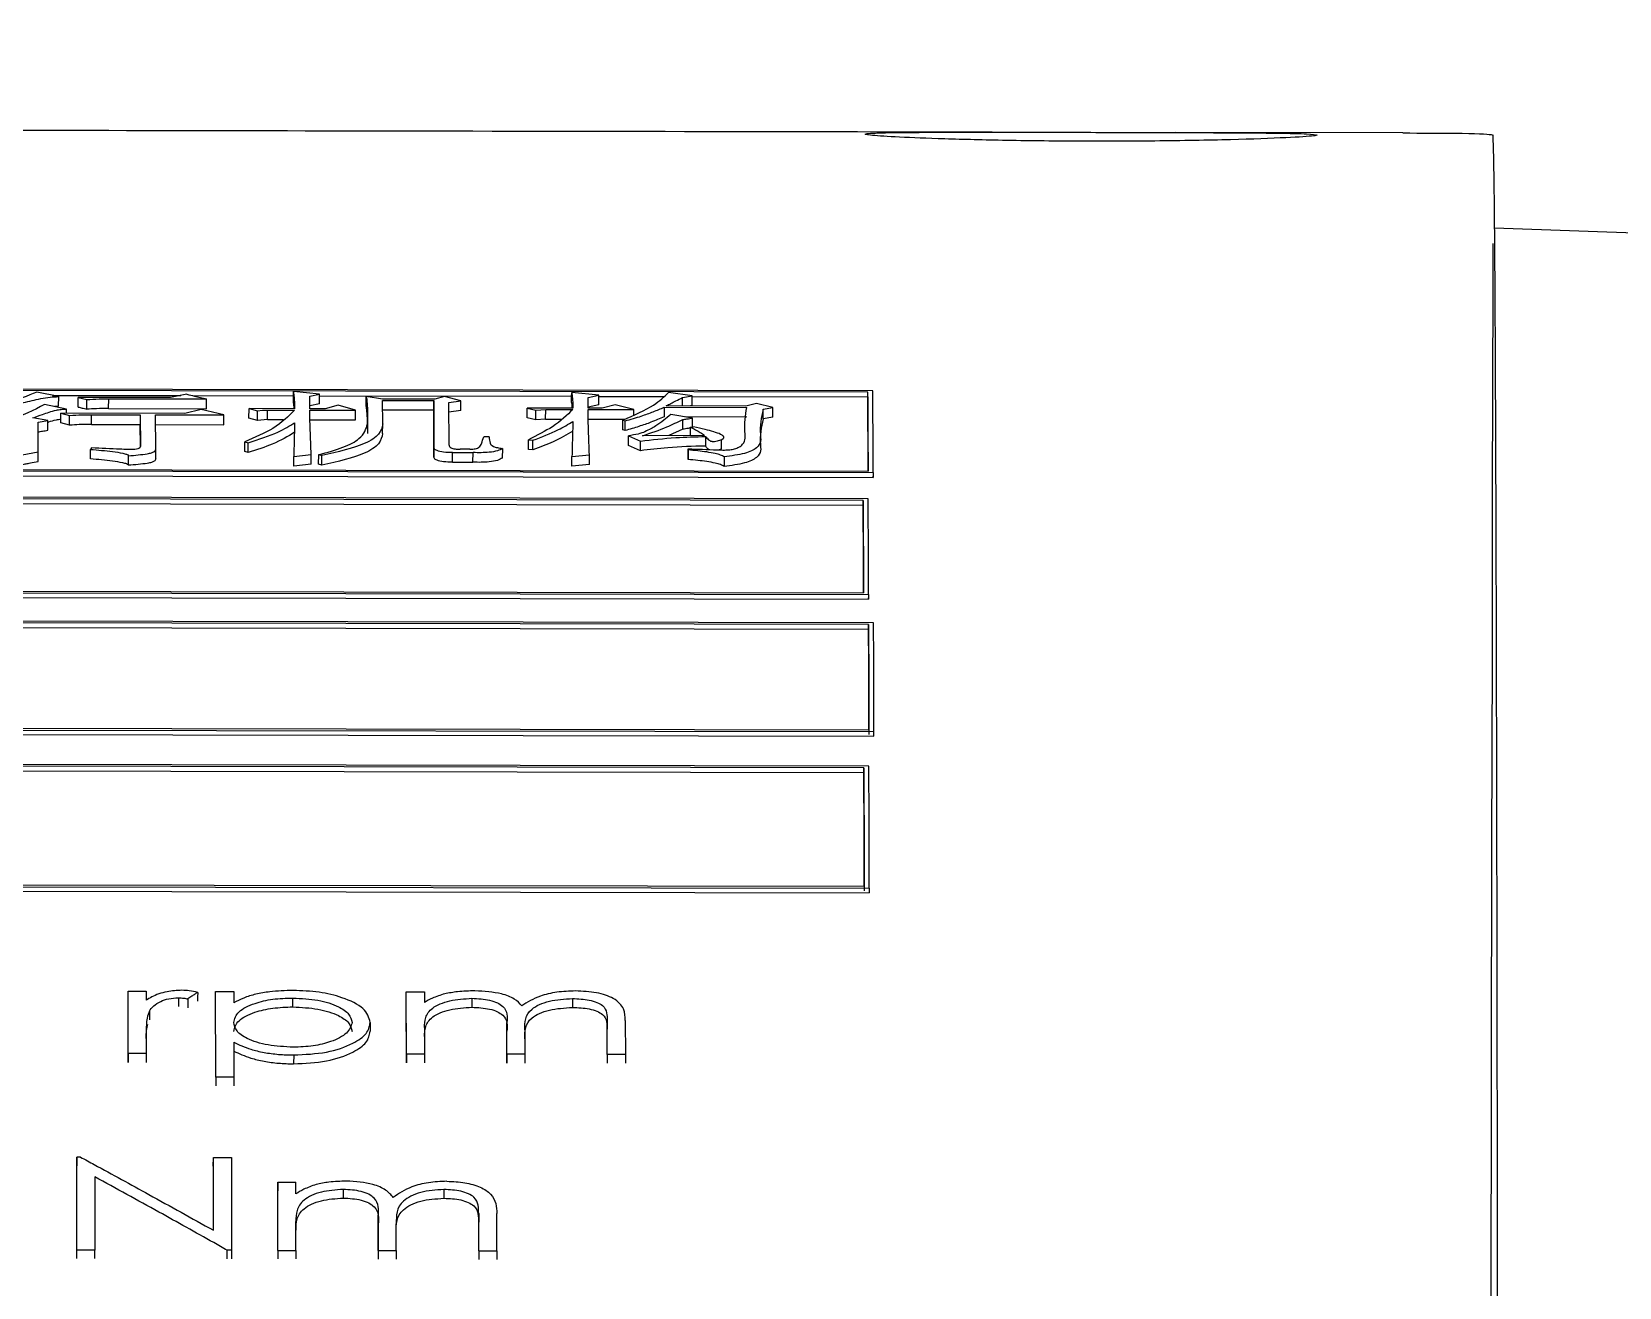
# Model space of a CAD drawing. Header units: millimetres. Extents: x 2384 to 4064, y 886 to 2074.
# Drawn here: x 2797.7 to 2813.5, y 1870.56 to 1883.06 of the extents above; entities that cross this region are included whole.
import ezdxf

# ---------------------------------------------------------------- set-up
doc = ezdxf.new("R2010")
doc.units = ezdxf.units.MM

msp = doc.modelspace()

# ---------------------------------------------------------------- linework, layer by layer
at = {"color": 7, "linetype": 'Continuous', "lineweight": 25}
for p, q in [((2811.343, 1882.05), (2809.077, 1882.054)), ((2816.238, 1880.956), (2812.256, 1881.103)), ((2806.067, 1879.483), (2784.085, 1879.524)), ((2806.018, 1879.471), (2784.135, 1879.512)), ((2797.965, 1879.425), (2797.748, 1879.47)), ((2797.902, 1879.438), (2799.179, 1879.436)), ((2797.964, 1879.329), (2797.965, 1879.425)), ((2798.16, 1879.321), (2798.16, 1879.417)), ((2798.16, 1879.417), (2798.246, 1879.396)), ((2799.079, 1879.415), (2798.16, 1879.417)), ((2798.246, 1879.3), (2798.246, 1879.396)), ((2798.462, 1879.307), (2798.463, 1879.403)), ((2798.463, 1879.403), (2799.436, 1879.402)), ((2799.241, 1879.449), (2799.079, 1879.415)), ((2799.296, 1879.436), (2800.301, 1879.434)), ((2800.561, 1879.449), (2800.301, 1879.475)), ((2800.464, 1879.431), (2800.561, 1879.449)), ((2800.464, 1879.305), (2800.464, 1879.431)), ((2800.561, 1879.433), (2803.07, 1879.429)), ((2801.189, 1879.401), (2801.026, 1879.427)), ((2801.026, 1879.331), (2801.026, 1879.427)), ((2801.708, 1879.4), (2801.189, 1879.401)), ((2801.189, 1879.388), (2801.697, 1879.387)), ((2801.19, 1879.153), (2801.189, 1879.388)), ((2801.697, 1879.387), (2801.699, 1878.922)), ((2801.697, 1879.291), (2801.697, 1879.387)), ((2801.805, 1879.428), (2801.708, 1879.4)), ((2801.968, 1879.384), (2801.805, 1879.428)), ((2801.849, 1879.368), (2801.968, 1879.384)), ((2801.85, 1878.942), (2801.849, 1879.368)), ((2803.341, 1879.441), (2803.071, 1879.467)), ((2803.233, 1879.418), (2803.341, 1879.441)), ((2803.233, 1879.31), (2803.233, 1879.418)), ((2803.341, 1879.428), (2803.987, 1879.427)), ((2804.271, 1879.432), (2804.033, 1879.466)), ((2804.174, 1879.416), (2804.271, 1879.432)), ((2804.271, 1879.426), (2806.017, 1879.423)), ((2804.91, 1879.357), (2804.802, 1879.331)), ((2805.072, 1879.318), (2804.91, 1879.357)), ((2806.017, 1879.423), (2806.018, 1879.471)), ((2797.858, 1879.187), (2797.706, 1879.214)), ((2798.041, 1879.302), (2797.825, 1879.347)), ((2797.964, 1879.329), (2797.922, 1879.327)), ((2797.987, 1879.259), (2798.074, 1879.237)), ((2799.22, 1879.257), (2797.987, 1879.259)), ((2797.987, 1879.163), (2797.987, 1879.259)), ((2798.041, 1879.259), (2798.041, 1879.302)), ((2798.074, 1879.141), (2798.074, 1879.237)), ((2798.29, 1879.245), (2798.777, 1879.244)), ((2798.29, 1879.149), (2798.29, 1879.245)), ((2798.462, 1879.307), (2799.436, 1879.305)), ((2798.777, 1879.244), (2798.778, 1878.931)), ((2798.777, 1879.244), (2798.777, 1879.148)), ((2798.928, 1879.244), (2799.61, 1879.243)), ((2798.93, 1878.902), (2798.928, 1879.244)), ((2799.383, 1879.296), (2799.22, 1879.257)), ((2799.61, 1879.243), (2799.383, 1879.296)), ((2799.858, 1879.21), (2799.859, 1879.306)), ((2799.945, 1879.188), (2799.858, 1879.21)), ((2799.859, 1879.306), (2799.945, 1879.285)), ((2800.313, 1879.305), (2799.859, 1879.306)), ((2799.945, 1879.188), (2799.945, 1879.285)), ((2800.042, 1879.292), (2800.313, 1879.292)), ((2800.042, 1879.196), (2800.042, 1879.292)), ((2800.561, 1879.352), (2800.464, 1879.335)), ((2800.616, 1879.305), (2800.464, 1879.305)), ((2800.464, 1879.292), (2800.919, 1879.291)), ((2800.465, 1879.21), (2800.464, 1879.292)), ((2800.745, 1879.339), (2800.616, 1879.305)), ((2800.919, 1879.291), (2800.745, 1879.339)), ((2801.037, 1879.186), (2801.038, 1879.283)), ((2801.038, 1879.283), (2801.038, 1879.153)), ((2801.697, 1879.291), (2801.188, 1879.292)), ((2801.699, 1878.827), (2801.697, 1879.291)), ((2801.967, 1879.287), (2801.848, 1879.272)), ((2802.627, 1879.215), (2802.628, 1879.312)), ((2802.714, 1879.194), (2802.627, 1879.215)), ((2802.628, 1879.312), (2802.714, 1879.29)), ((2803.082, 1879.311), (2802.628, 1879.312)), ((2802.714, 1879.194), (2802.714, 1879.29)), ((2802.811, 1879.202), (2802.714, 1879.194)), ((2802.811, 1879.202), (2802.812, 1879.298)), ((2802.811, 1879.202), (2802.967, 1879.201)), ((2802.812, 1879.298), (2803.082, 1879.297)), ((2803.341, 1879.345), (2803.233, 1879.322)), ((2803.374, 1879.31), (2803.233, 1879.31)), ((2803.233, 1879.201), (2803.597, 1879.2)), ((2803.234, 1879.297), (2803.688, 1879.296)), ((2803.234, 1879.217), (2803.234, 1879.297)), ((2803.504, 1879.342), (2803.374, 1879.31)), ((2803.688, 1879.296), (2803.504, 1879.342)), ((2803.688, 1879.245), (2803.688, 1879.296)), ((2803.991, 1879.32), (2804.813, 1879.318)), ((2804.802, 1879.331), (2804.012, 1879.333)), ((2804.272, 1879.212), (2804.056, 1879.248)), ((2804.813, 1879.222), (2804.208, 1879.223)), ((2804.271, 1879.335), (2804.253, 1879.332)), ((2804.975, 1879.299), (2805.072, 1879.318)), ((2804.975, 1879.203), (2804.975, 1879.299)), ((2805.072, 1879.221), (2804.975, 1879.203)), ((2797.761, 1879.17), (2797.858, 1879.187)), ((2797.762, 1878.876), (2797.761, 1879.17)), ((2798.074, 1879.141), (2797.987, 1879.163)), ((2798.29, 1879.149), (2798.777, 1879.148)), ((2798.778, 1878.929), (2798.777, 1879.148)), ((2798.928, 1879.148), (2799.61, 1879.146)), ((2800.042, 1879.196), (2799.945, 1879.188)), ((2800.042, 1879.196), (2800.198, 1879.196)), ((2800.464, 1879.195), (2800.918, 1879.195)), ((2801.038, 1879.152), (2801.037, 1879.186)), ((2801.038, 1879.153), (2801.038, 1879.057)), ((2801.189, 1879.057), (2801.19, 1879.154)), ((2801.189, 1879.057), (2801.19, 1879.153)), ((2803.58, 1879.192), (2803.602, 1879.184)), ((2803.58, 1879.096), (2803.58, 1879.192)), ((2803.602, 1879.088), (2803.58, 1879.096)), ((2803.602, 1879.088), (2803.602, 1879.184)), ((2804.392, 1879.04), (2803.775, 1879.036)), ((2804.175, 1879.1), (2804.036, 1879.038)), ((2804.175, 1879.1), (2804.175, 1879.196)), ((2804.251, 1879.12), (2804.283, 1879.126)), ((2804.251, 1879.12), (2804.251, 1879.039)), ((2798.292, 1878.915), (2798.281, 1878.9)), ((2798.281, 1878.805), (2798.281, 1878.9)), ((2798.93, 1878.806), (2798.93, 1878.902)), ((2799.817, 1878.974), (2799.849, 1878.965)), ((2801.699, 1878.922), (2801.699, 1878.827)), ((2802.056, 1878.902), (2801.959, 1878.902)), ((2802.25, 1879.025), (2802.196, 1879.025)), ((2802.381, 1878.91), (2802.38, 1878.814)), ((2802.639, 1878.9), (2802.64, 1878.996)), ((2802.64, 1878.996), (2802.683, 1878.991)), ((2802.683, 1878.895), (2802.64, 1878.9)), ((2803.635, 1879.036), (2803.754, 1878.983)), ((2803.754, 1878.887), (2803.635, 1878.94)), ((2804.23, 1878.906), (2804.23, 1878.895)), ((2804.23, 1878.811), (2804.23, 1878.906)), ((2804.23, 1878.895), (2804.23, 1878.799)), ((2804.403, 1879.029), (2804.403, 1878.933)), ((2804.559, 1878.901), (2804.539, 1878.895)), ((2804.56, 1878.901), (2804.56, 1878.998)), ((2784.138, 1878.724), (2806.021, 1878.684)), ((2797.6, 1878.845), (2797.762, 1878.876)), ((2798.659, 1878.742), (2798.66, 1878.837)), ((2799.849, 1878.869), (2799.816, 1878.878)), ((2800.304, 1878.828), (2800.477, 1878.848)), ((2800.304, 1878.733), (2800.304, 1878.828)), ((2800.477, 1878.752), (2800.304, 1878.733)), ((2800.552, 1878.752), (2800.553, 1878.848)), ((2800.585, 1878.744), (2800.552, 1878.752)), ((2800.553, 1878.848), (2800.585, 1878.839)), ((2801.883, 1878.868), (2802.089, 1878.868)), ((2801.883, 1878.773), (2801.883, 1878.868)), ((2801.883, 1878.773), (2802.088, 1878.772)), ((2802.088, 1878.772), (2802.089, 1878.868)), ((2803.073, 1878.829), (2803.246, 1878.846)), ((2803.073, 1878.733), (2803.073, 1878.829)), ((2803.246, 1878.75), (2803.073, 1878.733)), ((2804.23, 1878.799), (2804.23, 1878.811)), ((2804.588, 1878.826), (2804.587, 1878.73)), ((2784.088, 1878.711), (2806.071, 1878.67)), ((2784.088, 1878.663), (2806.071, 1878.622)), ((2806.071, 1878.67), (2806.071, 1878.622)), ((2806.071, 1878.622), (2806.071, 1878.635)), ((2806.022, 1878.407), (2784.039, 1878.448)), ((2805.972, 1878.393), (2784.089, 1878.434)), ((2784.089, 1878.386), (2805.972, 1878.346)), ((2805.972, 1878.393), (2805.972, 1878.346)), ((2784.042, 1877.498), (2806.025, 1877.457)), ((2784.092, 1877.513), (2805.975, 1877.472)), ((2784.042, 1877.45), (2806.025, 1877.409)), ((2806.025, 1877.457), (2806.025, 1877.41)), ((2806.025, 1877.409), (2806.025, 1877.423)), ((2806.075, 1877.175), (2784.093, 1877.216)), ((2784.142, 1877.153), (2806.025, 1877.112)), ((2806.026, 1877.159), (2784.143, 1877.2)), ((2806.026, 1877.159), (2806.025, 1877.112)), ((2784.095, 1876.132), (2806.078, 1876.091)), ((2784.095, 1876.086), (2806.078, 1876.045)), ((2784.145, 1876.15), (2806.028, 1876.109)), ((2806.078, 1876.045), (2806.078, 1876.058)), ((2806.029, 1875.748), (2784.046, 1875.789)), ((2805.979, 1875.73), (2784.096, 1875.771)), ((2784.096, 1875.725), (2805.979, 1875.684)), ((2805.979, 1875.73), (2805.979, 1875.684)), ((2784.048, 1874.573), (2806.031, 1874.532)), ((2784.048, 1874.528), (2806.031, 1874.487)), ((2784.098, 1874.592), (2805.981, 1874.552)), ((2806.031, 1874.532), (2806.031, 1874.487)), ((2798.655, 1873.419), (2798.655, 1873.508)), ((2798.656, 1872.887), (2798.655, 1873.508)), ((2798.655, 1873.508), (2798.835, 1873.507)), ((2798.656, 1872.799), (2798.655, 1873.419)), ((2798.835, 1873.507), (2798.835, 1873.417)), ((2799.157, 1873.442), (2799.157, 1873.354)), ((2799.527, 1873.418), (2799.527, 1873.506)), ((2799.528, 1872.652), (2799.527, 1873.506)), ((2799.527, 1873.506), (2799.707, 1873.506)), ((2799.707, 1873.506), (2799.707, 1873.392)), ((2800.295, 1873.352), (2800.296, 1873.44)), ((2801.424, 1873.414), (2801.424, 1873.502)), ((2801.425, 1872.882), (2801.424, 1873.502)), ((2801.424, 1873.502), (2801.604, 1873.502)), ((2801.425, 1872.794), (2801.424, 1873.414)), ((2801.604, 1873.502), (2801.604, 1873.396)), ((2802.077, 1873.437), (2802.077, 1873.348)), ((2803.078, 1873.435), (2803.078, 1873.346)), ((2798.867, 1873.31), (2798.867, 1873.222)), ((2801.066, 1873.197), (2801.066, 1873.109)), ((2802.425, 1873.198), (2802.425, 1873.11)), ((2802.425, 1872.88), (2802.425, 1873.198)), ((2803.425, 1873.217), (2803.425, 1873.129)), ((2803.425, 1872.878), (2803.425, 1873.217)), ((2803.604, 1873.217), (2803.605, 1872.878)), ((2798.835, 1873.098), (2798.836, 1872.887)), ((2801.604, 1873.145), (2801.605, 1872.882)), ((2801.604, 1873.145), (2801.604, 1873.057)), ((2802.425, 1872.792), (2802.425, 1873.11)), ((2802.604, 1873.124), (2802.605, 1872.88)), ((2798.656, 1872.887), (2798.656, 1872.799)), ((2798.836, 1872.887), (2798.656, 1872.887)), ((2799.707, 1872.999), (2799.708, 1872.652)), ((2801.425, 1872.882), (2801.425, 1872.794)), ((2801.605, 1872.882), (2801.425, 1872.882)), ((2802.425, 1872.88), (2802.425, 1872.792)), ((2802.605, 1872.88), (2802.425, 1872.88)), ((2800.304, 1872.873), (2800.303, 1872.785)), ((2803.425, 1872.878), (2803.425, 1872.791)), ((2803.605, 1872.878), (2803.425, 1872.878)), ((2799.528, 1872.652), (2799.528, 1872.565)), ((2799.708, 1872.652), (2799.528, 1872.652)), ((2798.145, 1871.856), (2798.144, 1871.77)), ((2798.145, 1870.932), (2798.145, 1871.856)), ((2798.182, 1871.856), (2798.145, 1871.856)), ((2799.503, 1871.768), (2799.504, 1871.854)), ((2799.504, 1871.129), (2799.504, 1871.854)), ((2799.504, 1871.854), (2799.683, 1871.853)), ((2799.683, 1871.853), (2799.684, 1870.929)), ((2798.324, 1871.66), (2798.325, 1870.931)), ((2800.145, 1871.607), (2800.145, 1871.521)), ((2800.145, 1870.928), (2800.145, 1871.607)), ((2800.145, 1871.607), (2800.324, 1871.607)), ((2800.324, 1871.49), (2800.324, 1871.607)), ((2800.797, 1871.535), (2800.797, 1871.449)), ((2801.798, 1871.534), (2801.798, 1871.447)), ((2800.325, 1871.216), (2800.324, 1871.13)), ((2800.325, 1870.928), (2800.325, 1871.216)), ((2801.145, 1871.274), (2801.145, 1871.188)), ((2801.145, 1870.926), (2801.145, 1871.274)), ((2801.145, 1871.188), (2801.145, 1870.841)), ((2801.325, 1870.926), (2801.325, 1871.192)), ((2802.145, 1871.295), (2802.145, 1871.209)), ((2802.145, 1870.924), (2802.145, 1871.295)), ((2802.325, 1870.924), (2802.325, 1871.294)), ((2798.325, 1870.931), (2798.145, 1870.932)), ((2798.325, 1870.846), (2798.325, 1870.931)), ((2799.684, 1870.929), (2799.643, 1870.929)), ((2799.684, 1870.929), (2799.684, 1870.844)), ((2800.145, 1870.928), (2800.145, 1870.843)), ((2800.145, 1870.928), (2800.325, 1870.928)), ((2801.145, 1870.926), (2801.145, 1870.841)), ((2801.145, 1870.926), (2801.325, 1870.926)), ((2802.145, 1870.924), (2802.145, 1870.839)), ((2802.145, 1870.924), (2802.325, 1870.924))]:
    msp.add_line(p, q, dxfattribs=at)
at = {"color": 7, "linetype": 'Continuous', "lineweight": 25, "flags": 128}
for points in [[(2812.238, 1880.949), (2812.237, 1880.442), (2812.235, 1879.584), (2812.233, 1878.379), (2812.23, 1876.833), (2812.226, 1874.954), (2812.222, 1872.749), (2812.217, 1870.231), (2812.212, 1867.411), (2812.206, 1864.302), (2812.2, 1860.92), (2812.193, 1857.28), (2812.186, 1853.401), (2812.178, 1849.3), (2812.17, 1844.998), (2812.162, 1840.515), (2812.153, 1835.873), (2812.146, 1832.07)], [(2799.436, 1879.305), (2799.436, 1879.359), (2799.436, 1879.402)], [(2800.301, 1879.379), (2800.301, 1879.433), (2800.301, 1879.475)], [(2800.561, 1879.352), (2800.561, 1879.406), (2800.561, 1879.449)], [(2801.967, 1879.287), (2801.967, 1879.341), (2801.968, 1879.384)], [(2803.07, 1879.371), (2803.07, 1879.425), (2803.071, 1879.467)], [(2803.341, 1879.345), (2803.341, 1879.399), (2803.341, 1879.441)], [(2804.174, 1879.332), (2804.174, 1879.374), (2804.174, 1879.416)], [(2804.271, 1879.335), (2804.271, 1879.389), (2804.271, 1879.432)], [(2799.61, 1879.146), (2799.61, 1879.2), (2799.61, 1879.243)], [(2799.945, 1879.285), (2799.994, 1879.289), (2800.042, 1879.292)], [(2800.918, 1879.195), (2800.919, 1879.249), (2800.919, 1879.291)], [(2802.714, 1879.29), (2802.763, 1879.294), (2802.812, 1879.298)], [(2803.991, 1879.32), (2803.99, 1879.266), (2803.99, 1879.223)], [(2804.272, 1879.124), (2804.272, 1879.17), (2804.272, 1879.212)], [(2805.072, 1879.221), (2805.072, 1879.275), (2805.072, 1879.318)], [(2797.858, 1879.09), (2797.858, 1879.144), (2797.858, 1879.187)], [(2799.816, 1878.878), (2799.816, 1878.92), (2799.817, 1878.947), (2799.817, 1878.974)], [(2799.849, 1878.869), (2799.849, 1878.911), (2799.849, 1878.938), (2799.849, 1878.965)], [(2802.683, 1878.895), (2802.683, 1878.919), (2802.683, 1878.943), (2802.683, 1878.967), (2802.683, 1878.991)], [(2803.635, 1878.94), (2803.635, 1878.964), (2803.635, 1878.989), (2803.635, 1879.036)], [(2803.754, 1878.887), (2803.754, 1878.911), (2803.754, 1878.935), (2803.754, 1878.959), (2803.754, 1878.983)], [(2797.761, 1878.78), (2797.762, 1878.834), (2797.762, 1878.876)], [(2800.477, 1878.752), (2800.477, 1878.806), (2800.477, 1878.848)], [(2800.585, 1878.744), (2800.585, 1878.786), (2800.585, 1878.812), (2800.585, 1878.839)], [(2803.246, 1878.75), (2803.246, 1878.804), (2803.246, 1878.846)], [(2806.078, 1876.045), (2806.078, 1876.071), (2806.078, 1876.091)], [(2799.249, 1873.431), (2799.249, 1873.387), (2799.249, 1873.343)], [(2799.348, 1873.496), (2799.347, 1873.452), (2799.347, 1873.408)], [(2798.836, 1872.887), (2798.835, 1872.838), (2798.835, 1872.799)], [(2801.605, 1872.882), (2801.605, 1872.832), (2801.605, 1872.794)], [(2802.605, 1872.88), (2802.605, 1872.831), (2802.605, 1872.792)], [(2803.605, 1872.878), (2803.605, 1872.829), (2803.605, 1872.791)], [(2799.708, 1872.652), (2799.708, 1872.603), (2799.707, 1872.565)], [(2798.145, 1870.847), (2798.145, 1870.894), (2798.145, 1870.932)], [(2799.643, 1870.844), (2799.643, 1870.891), (2799.643, 1870.929)], [(2800.325, 1870.928), (2800.325, 1870.88), (2800.325, 1870.843)], [(2801.325, 1870.926), (2801.325, 1870.878), (2801.325, 1870.841)], [(2802.325, 1870.924), (2802.325, 1870.876), (2802.325, 1870.839)]]:
    msp.add_lwpolyline(points, dxfattribs=at)
at = {"color": 7, "linetype": 'Continuous', "lineweight": 25}
for centre, radius, start, end in [((2908.357, 1808.129), 98.896, 99.98751, 170.15867), ((2908.374, 1808.161), 98.356, 99.97048, 170.17569), ((2908.377, 1808.167), 96.559, 99.97048, 170.17569)]:
    msp.add_arc(centre, radius, start, end, dxfattribs=at)
for points, knots in [([(2807.254, 1882.057), (2805.213, 1882.06), (2799.385, 1882.071), (2792.034, 1882.083), (2786.737, 1882.094), (2785.232, 1882.097)], [0, 0, 0, 0, 0.278431, 0.79507, 1, 1, 1, 1]), ([(2810.49, 1882.029), (2810.469, 1882.033), (2810.427, 1882.041), (2810.104, 1882.048), (2809.615, 1882.052), (2808.955, 1882.054), (2808.174, 1882.056), (2807.361, 1882.057), (2806.65, 1882.057), (2806.166, 1882.053), (2805.961, 1882.043), (2806.009, 1882.028), (2806.265, 1882.01), (2806.708, 1881.991), (2807.321, 1881.975), (2808.074, 1881.965), (2808.89, 1881.967), (2809.646, 1881.981), (2810.201, 1882.001), (2810.46, 1882.018), (2810.483, 1882.026), (2810.49, 1882.029)], [0, 0, 0, 0, 0.046277, 0.092721, 0.141718, 0.195195, 0.253696, 0.315279, 0.376935, 0.434394, 0.485838, 0.533042, 0.579239, 0.627327, 0.67927, 0.736376, 0.797511, 0.859386, 0.918425, 0.971629, 1, 1, 1, 1]), ([(2811.343, 1882.049), (2811.53, 1882.049), (2811.995, 1882.048), (2812.215, 1882.039), (2812.236, 1882.028), (2812.24, 1882.026)], [0, 0, 0, 0, 0.343057, 0.851411, 1, 1, 1, 1]), ([(2812.268, 1832.238), (2812.269, 1832.658), (2812.272, 1835.013), (2812.276, 1839.124), (2812.281, 1844.533), (2812.285, 1850.283), (2812.288, 1856.236), (2812.289, 1862.161), (2812.288, 1867.431), (2812.284, 1871.957), (2812.278, 1875.711), (2812.271, 1878.3), (2812.264, 1879.993), (2812.257, 1881.073), (2812.249, 1881.799), (2812.243, 1881.95), (2812.24, 1882.026)], [0, 0, 0, 0, 0.014578, 0.081755, 0.14893, 0.216107, 0.307058, 0.398277, 0.489229, 0.580182, 0.671403, 0.762355, 0.82102, 0.879684, 0.93984, 1, 1, 1, 1]), ([(2797.748, 1879.47), (2797.653, 1879.432), (2797.481, 1879.363), (2797.233, 1879.313), (2797.122, 1879.29)], [0, 0, 0, 0, 0.5527905, 1, 1, 1, 1]), ([(2797.144, 1879.282), (2797.225, 1879.295), (2797.387, 1879.32), (2797.606, 1879.361), (2797.752, 1879.4), (2797.871, 1879.421), (2797.936, 1879.424), (2797.965, 1879.425)], [0, 0, 0, 0, 0.285278, 0.570817, 0.801554, 0.913771, 1, 1, 1, 1]), ([(2798.246, 1879.396), (2798.286, 1879.399), (2798.357, 1879.403), (2798.43, 1879.403), (2798.463, 1879.403)], [0, 0, 0, 0, 0.5588348, 1, 1, 1, 1]), ([(2799.241, 1879.449), (2799.266, 1879.443), (2799.311, 1879.432), (2799.376, 1879.416), (2799.416, 1879.407), (2799.436, 1879.402)], [0, 0, 0, 0, 0.3807654, 0.6903825, 1, 1, 1, 1]), ([(2800.301, 1879.475), (2800.304, 1879.457), (2800.308, 1879.419), (2800.312, 1879.363), (2800.312, 1879.324), (2800.313, 1879.305)], [0, 0, 0, 0, 0.332208, 0.666083, 1, 1, 1, 1]), ([(2800.308, 1879.305), (2800.308, 1879.311), (2800.307, 1879.336), (2800.303, 1879.36), (2800.301, 1879.379)], [0, 0, 0, 0, 0.2310266, 1, 1, 1, 1]), ([(2801.026, 1879.427), (2801.029, 1879.409), (2801.033, 1879.376), (2801.037, 1879.328), (2801.037, 1879.298), (2801.038, 1879.283)], [0, 0, 0, 0, 0.379842, 0.689899, 1, 1, 1, 1]), ([(2803.077, 1879.311), (2803.077, 1879.314), (2803.076, 1879.335), (2803.073, 1879.355), (2803.07, 1879.371)], [0, 0, 0, 0, 0.180054, 1, 1, 1, 1]), ([(2803.071, 1879.467), (2803.073, 1879.448), (2803.078, 1879.413), (2803.081, 1879.361), (2803.082, 1879.327), (2803.082, 1879.311)], [0, 0, 0, 0, 0.366861, 0.68341, 1, 1, 1, 1]), ([(2803.58, 1879.192), (2803.692, 1879.241), (2803.892, 1879.328), (2803.99, 1879.424), (2804.033, 1879.466)], [0, 0, 0, 0, 0.5629251, 1, 1, 1, 1]), ([(2804.012, 1879.333), (2804.028, 1879.341), (2804.058, 1879.358), (2804.111, 1879.386), (2804.151, 1879.405), (2804.174, 1879.416)], [0, 0, 0, 0, 0.295893, 0.591794, 1, 1, 1, 1]), ([(2806.017, 1879.423), (2806.018, 1879.348), (2806.018, 1879.199), (2806.019, 1878.954), (2806.02, 1878.778), (2806.02, 1878.684)], [0, 0, 0, 0, 0.318707, 0.637413, 1, 1, 1, 1]), ([(2806.021, 1878.684), (2806.02, 1878.769), (2806.02, 1878.94), (2806.019, 1879.204), (2806.018, 1879.376), (2806.018, 1879.471)], [0, 0, 0, 0, 0.309667, 0.619335, 1, 1, 1, 1]), ([(2806.071, 1878.67), (2806.07, 1878.756), (2806.07, 1878.927), (2806.069, 1879.2), (2806.068, 1879.38), (2806.067, 1879.483)], [0, 0, 0, 0, 0.300086, 0.600172, 1, 1, 1, 1]), ([(2797.825, 1879.347), (2797.717, 1879.291), (2797.521, 1879.189), (2797.201, 1879.113), (2797.058, 1879.079)], [0, 0, 0, 0, 0.553842, 1, 1, 1, 1]), ([(2797.706, 1879.214), (2797.739, 1879.225), (2797.793, 1879.244), (2797.868, 1879.271), (2797.926, 1879.289), (2797.988, 1879.299), (2798.023, 1879.301), (2798.041, 1879.302)], [0, 0, 0, 0, 0.335742, 0.553226, 0.772641, 0.885172, 1, 1, 1, 1]), ([(2797.858, 1879.171), (2797.861, 1879.172), (2797.886, 1879.18), (2797.925, 1879.193), (2797.972, 1879.199), (2797.987, 1879.201)], [0, 0, 0, 0, 0.098466, 0.69868, 1, 1, 1, 1]), ([(2798.074, 1879.237), (2798.114, 1879.24), (2798.185, 1879.245), (2798.258, 1879.245), (2798.29, 1879.245)], [0, 0, 0, 0, 0.558835, 1, 1, 1, 1]), ([(2798.16, 1879.321), (2798.172, 1879.318), (2798.193, 1879.313), (2798.221, 1879.306), (2798.238, 1879.302), (2798.246, 1879.3)], [0, 0, 0, 0, 0.428611, 0.714305, 1, 1, 1, 1]), ([(2798.462, 1879.307), (2798.421, 1879.307), (2798.348, 1879.306), (2798.277, 1879.302), (2798.246, 1879.3)], [0, 0, 0, 0, 0.5610855, 1, 1, 1, 1]), ([(2800.313, 1879.292), (2800.252, 1879.23), (2800.144, 1879.119), (2799.917, 1879.018), (2799.817, 1878.974)], [0, 0, 0, 0, 0.556811, 1, 1, 1, 1]), ([(2800.477, 1878.848), (2800.476, 1878.89), (2800.473, 1878.972), (2800.469, 1879.093), (2800.466, 1879.171), (2800.464, 1879.21)], [0, 0, 0, 0, 0.336206, 0.668098, 1, 1, 1, 1]), ([(2801.037, 1879.186), (2801.037, 1879.205), (2801.036, 1879.238), (2801.032, 1879.286), (2801.028, 1879.316), (2801.026, 1879.331)], [0, 0, 0, 0, 0.376571, 0.688263, 1, 1, 1, 1]), ([(2803.082, 1879.297), (2803.023, 1879.24), (2802.917, 1879.136), (2802.725, 1879.039), (2802.64, 1878.996)], [0, 0, 0, 0, 0.557416, 1, 1, 1, 1]), ([(2803.246, 1878.846), (2803.244, 1878.927), (2803.24, 1879.031), (2803.236, 1879.153), (2803.234, 1879.196), (2803.234, 1879.217)], [0, 0, 0, 0, 0.644314, 0.822156, 1, 1, 1, 1]), ([(2803.602, 1879.184), (2803.657, 1879.2), (2803.758, 1879.228), (2803.884, 1879.275), (2803.955, 1879.305), (2803.991, 1879.32)], [0, 0, 0, 0, 0.377164, 0.687877, 1, 1, 1, 1]), ([(2803.99, 1879.223), (2803.948, 1879.205), (2803.869, 1879.173), (2803.74, 1879.127), (2803.648, 1879.101), (2803.602, 1879.088)], [0, 0, 0, 0, 0.373683, 0.685695, 1, 1, 1, 1]), ([(2804.056, 1879.248), (2804.011, 1879.209), (2803.943, 1879.15), (2803.824, 1879.086), (2803.736, 1879.05), (2803.669, 1879.041), (2803.635, 1879.036)], [0, 0, 0, 0, 0.493368, 0.753202, 0.8753, 1, 1, 1, 1]), ([(2804.175, 1879.196), (2804.189, 1879.199), (2804.213, 1879.203), (2804.245, 1879.208), (2804.263, 1879.211), (2804.272, 1879.212)], [0, 0, 0, 0, 0.439714, 0.719857, 1, 1, 1, 1]), ([(2804.23, 1878.906), (2804.326, 1878.903), (2804.446, 1878.898), (2804.585, 1878.893), (2804.646, 1878.896), (2804.697, 1878.906), (2804.745, 1878.924), (2804.807, 1878.981), (2804.782, 1879.118), (2804.801, 1879.238), (2804.813, 1879.318)], [0, 0, 0, 0, 0.146697, 0.184744, 0.211969, 0.239276, 0.276246, 0.330265, 0.549672, 1, 1, 1, 1]), ([(2804.975, 1879.203), (2804.958, 1879.121), (2804.932, 1878.996), (2804.967, 1878.84), (2804.801, 1878.759), (2804.66, 1878.74), (2804.587, 1878.73)], [0, 0, 0, 0, 0.494308, 0.750843, 0.872236, 1, 1, 1, 1]), ([(2804.975, 1879.299), (2804.958, 1879.217), (2804.932, 1879.092), (2804.967, 1878.936), (2804.801, 1878.854), (2804.66, 1878.836), (2804.588, 1878.826)], [0, 0, 0, 0, 0.494392, 0.750968, 0.872337, 1, 1, 1, 1]), ([(2797.76, 1879.074), (2797.775, 1879.077), (2797.798, 1879.081), (2797.83, 1879.086), (2797.849, 1879.089), (2797.858, 1879.09)], [0, 0, 0, 0, 0.43988, 0.71994, 1, 1, 1, 1]), ([(2798.29, 1879.149), (2798.249, 1879.149), (2798.176, 1879.148), (2798.105, 1879.143), (2798.074, 1879.141)], [0, 0, 0, 0, 0.561086, 1, 1, 1, 1]), ([(2799.849, 1878.965), (2799.956, 1879), (2800.146, 1879.061), (2800.263, 1879.134), (2800.313, 1879.166)], [0, 0, 0, 0, 0.5641531, 1, 1, 1, 1]), ([(2800.313, 1879.07), (2800.246, 1879.029), (2800.126, 1878.957), (2799.934, 1878.896), (2799.849, 1878.869)], [0, 0, 0, 0, 0.5553232, 1, 1, 1, 1]), ([(2800.313, 1879.166), (2800.312, 1879.124), (2800.31, 1879.048), (2800.307, 1878.936), (2800.305, 1878.864), (2800.304, 1878.828)], [0, 0, 0, 0, 0.377433, 0.688713, 1, 1, 1, 1]), ([(2800.553, 1878.848), (2800.638, 1878.871), (2800.806, 1878.917), (2801, 1879.022), (2801.024, 1879.104), (2801.038, 1879.153)], [0, 0, 0, 0, 0.287345, 0.567752, 1, 1, 1, 1]), ([(2801.19, 1879.153), (2801.182, 1879.12), (2801.168, 1879.052), (2800.996, 1878.933), (2800.742, 1878.875), (2800.585, 1878.839)], [0, 0, 0, 0, 0.274099, 0.551293, 1, 1, 1, 1]), ([(2801.189, 1879.057), (2801.182, 1879.024), (2801.167, 1878.956), (2800.996, 1878.837), (2800.742, 1878.779), (2800.585, 1878.744)], [0, 0, 0, 0, 0.274006, 0.551155, 1, 1, 1, 1]), ([(2802.683, 1878.991), (2802.772, 1879.024), (2802.93, 1879.084), (2803.036, 1879.15), (2803.082, 1879.179)], [0, 0, 0, 0, 0.562907, 1, 1, 1, 1]), ([(2803.082, 1879.083), (2803.022, 1879.046), (2802.913, 1878.98), (2802.754, 1878.921), (2802.683, 1878.895)], [0, 0, 0, 0, 0.55676, 1, 1, 1, 1]), ([(2803.083, 1879.179), (2803.081, 1879.135), (2803.079, 1879.055), (2803.076, 1878.938), (2803.074, 1878.865), (2803.073, 1878.829)], [0, 0, 0, 0, 0.389657, 0.694825, 1, 1, 1, 1]), ([(2803.775, 1879.036), (2803.859, 1879.064), (2804.009, 1879.115), (2804.124, 1879.172), (2804.175, 1879.196)], [0, 0, 0, 0, 0.562142, 1, 1, 1, 1]), ([(2804.251, 1879.113), (2804.244, 1879.112), (2804.227, 1879.109), (2804.202, 1879.105), (2804.184, 1879.102), (2804.175, 1879.1)], [0, 0, 0, 0, 0.285222, 0.642611, 1, 1, 1, 1]), ([(2804.251, 1879.12), (2804.269, 1879.112), (2804.306, 1879.095), (2804.351, 1879.068), (2804.378, 1879.049), (2804.392, 1879.04)], [0, 0, 0, 0, 0.328446, 0.663725, 1, 1, 1, 1]), ([(2804.403, 1879.029), (2804.412, 1879.018), (2804.423, 1879.004), (2804.441, 1878.989), (2804.452, 1878.984), (2804.461, 1878.981), (2804.469, 1878.98), (2804.48, 1878.979), (2804.498, 1878.981), (2804.53, 1878.987), (2804.568, 1878.998), (2804.59, 1879.015), (2804.583, 1879.033), (2804.533, 1879.064), (2804.418, 1879.093), (2804.322, 1879.116), (2804.283, 1879.126)], [0, 0, 0, 0, 0.1352787, 0.1730483, 0.1920707, 0.206023, 0.215638, 0.2252863, 0.2400919, 0.2788712, 0.3567079, 0.4250334, 0.4867359, 0.5683778, 0.8262992, 1, 1, 1, 1]), ([(2798.281, 1878.9), (2798.355, 1878.894), (2798.468, 1878.885), (2798.586, 1878.866), (2798.645, 1878.852), (2798.655, 1878.842), (2798.66, 1878.837)], [0, 0, 0, 0, 0.509997, 0.771564, 0.888056, 1, 1, 1, 1]), ([(2798.778, 1878.931), (2798.778, 1878.925), (2798.778, 1878.916), (2798.755, 1878.905), (2798.714, 1878.897), (2798.649, 1878.899), (2798.507, 1878.904), (2798.387, 1878.91), (2798.292, 1878.915)], [0, 0, 0, 0, 0.101321, 0.162787, 0.225849, 0.357374, 0.489104, 1, 1, 1, 1]), ([(2798.66, 1878.837), (2798.724, 1878.842), (2798.805, 1878.849), (2798.889, 1878.865), (2798.925, 1878.88), (2798.928, 1878.894), (2798.93, 1878.902)], [0, 0, 0, 0, 0.516375, 0.647506, 0.774622, 1, 1, 1, 1]), ([(2801.883, 1878.868), (2801.853, 1878.869), (2801.795, 1878.87), (2801.728, 1878.885), (2801.702, 1878.904), (2801.7, 1878.916), (2801.699, 1878.922)], [0, 0, 0, 0, 0.29448, 0.575685, 0.789002, 1, 1, 1, 1]), ([(2801.85, 1878.942), (2801.851, 1878.937), (2801.852, 1878.928), (2801.865, 1878.917), (2801.886, 1878.909), (2801.916, 1878.903), (2801.942, 1878.903), (2801.959, 1878.902)], [0, 0, 0, 0, 0.240495, 0.482787, 0.614022, 0.748664, 1, 1, 1, 1]), ([(2802.056, 1878.902), (2802.066, 1878.902), (2802.085, 1878.902), (2802.113, 1878.906), (2802.135, 1878.913), (2802.161, 1878.93), (2802.176, 1878.968), (2802.188, 1879.002), (2802.196, 1879.025)], [0, 0, 0, 0, 0.05967, 0.118429, 0.184852, 0.250461, 0.507615, 1, 1, 1, 1]), ([(2802.381, 1878.91), (2802.367, 1878.901), (2802.338, 1878.884), (2802.231, 1878.866), (2802.143, 1878.867), (2802.089, 1878.868)], [0, 0, 0, 0, 0.268853, 0.54428, 1, 1, 1, 1]), ([(2802.25, 1879.025), (2802.25, 1879.004), (2802.251, 1878.972), (2802.275, 1878.934), (2802.33, 1878.917), (2802.364, 1878.912), (2802.381, 1878.91)], [0, 0, 0, 0, 0.4924249, 0.7493713, 0.8730024, 1, 1, 1, 1]), ([(2803.754, 1878.983), (2803.87, 1878.996), (2804.079, 1879.02), (2804.303, 1879.026), (2804.403, 1879.029)], [0, 0, 0, 0, 0.555184, 1, 1, 1, 1]), ([(2804.403, 1878.933), (2804.275, 1878.93), (2804.05, 1878.924), (2803.843, 1878.898), (2803.754, 1878.887)], [0, 0, 0, 0, 0.565055, 1, 1, 1, 1]), ([(2804.588, 1878.826), (2804.577, 1878.832), (2804.555, 1878.845), (2804.493, 1878.861), (2804.416, 1878.875), (2804.325, 1878.886), (2804.262, 1878.892), (2804.23, 1878.895)], [0, 0, 0, 0, 0.162483, 0.329922, 0.550777, 0.774649, 1, 1, 1, 1]), ([(2804.435, 1878.898), (2804.432, 1878.901), (2804.419, 1878.913), (2804.41, 1878.924), (2804.403, 1878.933)], [0, 0, 0, 0, 0.249115, 1, 1, 1, 1]), ([(2810.608, 1825.01), (2811.292, 1828.31), (2812.659, 1834.911), (2815.974, 1844.482), (2820.181, 1853.679), (2825.305, 1862.415), (2831.353, 1870.51), (2836.074, 1876.029), (2838.961, 1878.594), (2839.33, 1878.923)], [0, 0, 0, 0, 0.1626891, 0.3253783, 0.4880674, 0.6507566, 0.8134457, 0.9761349, 1, 1, 1, 1]), ([(2797.599, 1878.749), (2797.613, 1878.752), (2797.641, 1878.757), (2797.695, 1878.768), (2797.735, 1878.775), (2797.761, 1878.78)], [0, 0, 0, 0, 0.2568416, 0.5136831, 1, 1, 1, 1]), ([(2798.659, 1878.742), (2798.654, 1878.746), (2798.644, 1878.756), (2798.586, 1878.771), (2798.468, 1878.789), (2798.355, 1878.799), (2798.281, 1878.805)], [0, 0, 0, 0, 0.111858, 0.228316, 0.489892, 1, 1, 1, 1]), ([(2798.93, 1878.806), (2798.928, 1878.798), (2798.924, 1878.785), (2798.889, 1878.769), (2798.805, 1878.753), (2798.724, 1878.747), (2798.659, 1878.742)], [0, 0, 0, 0, 0.225215, 0.352286, 0.483428, 1, 1, 1, 1]), ([(2801.883, 1878.773), (2801.853, 1878.773), (2801.795, 1878.774), (2801.728, 1878.789), (2801.702, 1878.808), (2801.7, 1878.821), (2801.699, 1878.827)], [0, 0, 0, 0, 0.294663, 0.575915, 0.789136, 1, 1, 1, 1]), ([(2802.38, 1878.814), (2802.366, 1878.806), (2802.338, 1878.789), (2802.231, 1878.77), (2802.143, 1878.771), (2802.088, 1878.772)], [0, 0, 0, 0, 0.2686949, 0.5441183, 1, 1, 1, 1]), ([(2804.587, 1878.73), (2804.577, 1878.737), (2804.555, 1878.75), (2804.493, 1878.766), (2804.416, 1878.779), (2804.325, 1878.791), (2804.262, 1878.796), (2804.23, 1878.799)], [0, 0, 0, 0, 0.162392, 0.329798, 0.550664, 0.774584, 1, 1, 1, 1]), ([(2805.975, 1877.472), (2805.974, 1877.571), (2805.974, 1877.77), (2805.973, 1878.078), (2805.972, 1878.281), (2805.972, 1878.393)], [0, 0, 0, 0, 0.309667, 0.619335, 1, 1, 1, 1]), ([(2805.972, 1878.346), (2805.972, 1878.181), (2805.973, 1877.901), (2805.974, 1877.597), (2805.974, 1877.472)], [0, 0, 0, 0, 0.589189, 1, 1, 1, 1]), ([(2806.025, 1877.457), (2806.024, 1877.556), (2806.024, 1877.755), (2806.023, 1878.073), (2806.022, 1878.286), (2806.022, 1878.407)], [0, 0, 0, 0, 0.300086, 0.600172, 1, 1, 1, 1]), ([(2806.028, 1876.109), (2806.028, 1876.221), (2806.027, 1876.446), (2806.026, 1876.797), (2806.026, 1877.03), (2806.026, 1877.159)], [0, 0, 0, 0, 0.309667, 0.619335, 1, 1, 1, 1]), ([(2806.078, 1876.091), (2806.078, 1876.204), (2806.077, 1876.429), (2806.076, 1876.792), (2806.076, 1877.036), (2806.075, 1877.175)], [0, 0, 0, 0, 0.300086, 0.600172, 1, 1, 1, 1]), ([(2806.025, 1877.112), (2806.026, 1876.923), (2806.027, 1876.585), (2806.028, 1876.222), (2806.028, 1876.063)], [0, 0, 0, 0, 0.559998, 1, 1, 1, 1]), ([(2805.981, 1874.552), (2805.981, 1874.677), (2805.98, 1874.928), (2805.98, 1875.323), (2805.979, 1875.585), (2805.979, 1875.73)], [0, 0, 0, 0, 0.309667, 0.619335, 1, 1, 1, 1]), ([(2806.031, 1874.532), (2806.031, 1874.658), (2806.03, 1874.909), (2806.03, 1875.316), (2806.029, 1875.591), (2806.029, 1875.748)], [0, 0, 0, 0, 0.300086, 0.600172, 1, 1, 1, 1]), ([(2805.979, 1875.684), (2805.979, 1875.471), (2805.98, 1875.09), (2805.981, 1874.685), (2805.981, 1874.507)], [0, 0, 0, 0, 0.559998, 1, 1, 1, 1]), ([(2799.191, 1873.517), (2799.141, 1873.515), (2799.058, 1873.51), (2798.96, 1873.482), (2798.89, 1873.452), (2798.853, 1873.429), (2798.835, 1873.417)], [0, 0, 0, 0, 0.347887, 0.569141, 0.786135, 1, 1, 1, 1]), ([(2799.348, 1873.496), (2799.32, 1873.503), (2799.271, 1873.514), (2799.216, 1873.516), (2799.191, 1873.517)], [0, 0, 0, 0, 0.556713, 1, 1, 1, 1]), ([(2800.297, 1873.515), (2800.219, 1873.513), (2800.091, 1873.509), (2799.926, 1873.48), (2799.803, 1873.442), (2799.739, 1873.409), (2799.707, 1873.392)], [0, 0, 0, 0, 0.346738, 0.568766, 0.786522, 1, 1, 1, 1]), ([(2801.066, 1873.197), (2801.051, 1873.245), (2801.022, 1873.342), (2800.807, 1873.444), (2800.559, 1873.506), (2800.385, 1873.512), (2800.297, 1873.515)], [0, 0, 0, 0, 0.26655, 0.543447, 0.769376, 1, 1, 1, 1]), ([(2802.108, 1873.512), (2802.049, 1873.51), (2801.945, 1873.508), (2801.849, 1873.489), (2801.807, 1873.482)], [0, 0, 0, 0, 0.562438, 1, 1, 1, 1]), ([(2802.573, 1873.363), (2802.552, 1873.386), (2802.508, 1873.434), (2802.348, 1873.497), (2802.2, 1873.506), (2802.108, 1873.512)], [0, 0, 0, 0, 0.269907, 0.5479671, 1, 1, 1, 1]), ([(2798.867, 1873.31), (2798.88, 1873.328), (2798.905, 1873.363), (2798.971, 1873.406), (2799.058, 1873.436), (2799.124, 1873.44), (2799.157, 1873.442)], [0, 0, 0, 0, 0.27091, 0.546501, 0.770523, 1, 1, 1, 1]), ([(2799.157, 1873.442), (2799.175, 1873.441), (2799.207, 1873.44), (2799.236, 1873.434), (2799.249, 1873.431)], [0, 0, 0, 0, 0.561605, 1, 1, 1, 1]), ([(2799.348, 1873.496), (2799.338, 1873.49), (2799.319, 1873.477), (2799.286, 1873.456), (2799.263, 1873.44), (2799.249, 1873.431)], [0, 0, 0, 0, 0.29106, 0.582113, 1, 1, 1, 1]), ([(2799.707, 1873.197), (2799.717, 1873.233), (2799.737, 1873.309), (2799.9, 1873.388), (2800.094, 1873.434), (2800.228, 1873.438), (2800.296, 1873.44)], [0, 0, 0, 0, 0.266696, 0.543155, 0.769236, 1, 1, 1, 1]), ([(2800.296, 1873.44), (2800.381, 1873.436), (2800.549, 1873.428), (2800.744, 1873.364), (2800.864, 1873.283), (2800.879, 1873.225), (2800.886, 1873.197)], [0, 0, 0, 0, 0.292093, 0.575319, 0.790291, 1, 1, 1, 1]), ([(2801.807, 1873.482), (2801.764, 1873.468), (2801.688, 1873.444), (2801.629, 1873.41), (2801.604, 1873.396)], [0, 0, 0, 0, 0.564241, 1, 1, 1, 1]), ([(2801.604, 1873.145), (2801.606, 1873.179), (2801.609, 1873.246), (2801.66, 1873.33), (2801.759, 1873.383), (2801.886, 1873.425), (2802.001, 1873.432), (2802.077, 1873.437)], [0, 0, 0, 0, 0.241249, 0.48337, 0.613317, 0.746555, 1, 1, 1, 1]), ([(2802.077, 1873.437), (2802.138, 1873.434), (2802.232, 1873.429), (2802.334, 1873.394), (2802.436, 1873.325), (2802.43, 1873.254), (2802.425, 1873.198)], [0, 0, 0, 0, 0.254776, 0.388246, 0.517316, 1, 1, 1, 1]), ([(2803.109, 1873.51), (2803.046, 1873.508), (2802.922, 1873.503), (2802.723, 1873.456), (2802.629, 1873.398), (2802.573, 1873.363)], [0, 0, 0, 0, 0.288581, 0.57183, 1, 1, 1, 1]), ([(2802.604, 1873.124), (2802.604, 1873.197), (2802.603, 1873.29), (2802.746, 1873.377), (2802.877, 1873.422), (2802.998, 1873.43), (2803.078, 1873.435)], [0, 0, 0, 0, 0.482183, 0.612123, 0.745589, 1, 1, 1, 1]), ([(2803.078, 1873.435), (2803.136, 1873.432), (2803.224, 1873.428), (2803.323, 1873.399), (2803.398, 1873.358), (2803.422, 1873.292), (2803.424, 1873.242), (2803.425, 1873.217)], [0, 0, 0, 0, 0.254481, 0.388133, 0.517722, 0.758818, 1, 1, 1, 1]), ([(2803.604, 1873.217), (2803.603, 1873.255), (2803.6, 1873.332), (2803.51, 1873.437), (2803.32, 1873.5), (2803.18, 1873.507), (2803.109, 1873.51)], [0, 0, 0, 0, 0.270601, 0.5427954, 0.7675493, 1, 1, 1, 1]), ([(2798.867, 1873.31), (2798.858, 1873.287), (2798.841, 1873.241), (2798.837, 1873.17), (2798.836, 1873.122), (2798.835, 1873.098)], [0, 0, 0, 0, 0.329099, 0.664237, 1, 1, 1, 1]), ([(2799.707, 1873.108), (2799.717, 1873.145), (2799.737, 1873.22), (2799.9, 1873.299), (2800.093, 1873.345), (2800.228, 1873.349), (2800.295, 1873.352)], [0, 0, 0, 0, 0.266526, 0.542947, 0.769104, 1, 1, 1, 1]), ([(2800.299, 1872.95), (2800.214, 1872.955), (2800.045, 1872.964), (2799.845, 1873.026), (2799.725, 1873.109), (2799.713, 1873.168), (2799.707, 1873.197)], [0, 0, 0, 0, 0.2920498, 0.5758729, 0.7903749, 1, 1, 1, 1]), ([(2800.295, 1873.352), (2800.381, 1873.347), (2800.549, 1873.339), (2800.744, 1873.276), (2800.864, 1873.195), (2800.879, 1873.137), (2800.886, 1873.108)], [0, 0, 0, 0, 0.292251, 0.575528, 0.79043, 1, 1, 1, 1]), ([(2800.886, 1873.197), (2800.874, 1873.16), (2800.848, 1873.086), (2800.69, 1873.005), (2800.499, 1872.958), (2800.366, 1872.953), (2800.299, 1872.95)], [0, 0, 0, 0, 0.266814, 0.543252, 0.769388, 1, 1, 1, 1]), ([(2800.304, 1872.873), (2800.415, 1872.878), (2800.636, 1872.889), (2800.885, 1872.976), (2801.043, 1873.083), (2801.058, 1873.159), (2801.066, 1873.197)], [0, 0, 0, 0, 0.292071, 0.575308, 0.790142, 1, 1, 1, 1]), ([(2801.604, 1873.057), (2801.606, 1873.09), (2801.608, 1873.157), (2801.66, 1873.241), (2801.759, 1873.294), (2801.885, 1873.336), (2802.001, 1873.343), (2802.077, 1873.348)], [0, 0, 0, 0, 0.2411219, 0.483147, 0.6130948, 0.7463796, 1, 1, 1, 1]), ([(2802.077, 1873.348), (2802.138, 1873.345), (2802.231, 1873.34), (2802.334, 1873.306), (2802.436, 1873.237), (2802.43, 1873.166), (2802.425, 1873.11)], [0, 0, 0, 0, 0.254965, 0.388484, 0.517546, 1, 1, 1, 1]), ([(2802.604, 1873.035), (2802.604, 1873.109), (2802.603, 1873.202), (2802.746, 1873.288), (2802.877, 1873.334), (2802.998, 1873.341), (2803.078, 1873.346)], [0, 0, 0, 0, 0.481957, 0.611894, 0.745406, 1, 1, 1, 1]), ([(2803.078, 1873.346), (2803.136, 1873.344), (2803.224, 1873.34), (2803.323, 1873.31), (2803.398, 1873.269), (2803.422, 1873.204), (2803.424, 1873.154), (2803.425, 1873.129)], [0, 0, 0, 0, 0.254665, 0.388369, 0.517958, 0.758946, 1, 1, 1, 1]), ([(2798.836, 1873.036), (2798.836, 1873.05), (2798.837, 1873.089), (2798.838, 1873.137), (2798.85, 1873.169), (2798.853, 1873.178)], [0, 0, 0, 0, 0.308091, 0.80703, 1, 1, 1, 1]), ([(2800.303, 1872.785), (2800.415, 1872.79), (2800.635, 1872.801), (2800.885, 1872.888), (2801.042, 1872.995), (2801.058, 1873.071), (2801.066, 1873.109)], [0, 0, 0, 0, 0.292232, 0.575516, 0.79028, 1, 1, 1, 1]), ([(2799.707, 1872.999), (2799.761, 1872.975), (2799.851, 1872.934), (2800.008, 1872.896), (2800.153, 1872.877), (2800.253, 1872.874), (2800.304, 1872.873)], [0, 0, 0, 0, 0.332189, 0.552163, 0.775308, 1, 1, 1, 1]), ([(2799.707, 1872.911), (2799.761, 1872.887), (2799.851, 1872.846), (2800.008, 1872.809), (2800.153, 1872.789), (2800.253, 1872.786), (2800.303, 1872.785)], [0, 0, 0, 0, 0.332096, 0.552068, 0.775251, 1, 1, 1, 1]), ([(2798.182, 1871.856), (2798.228, 1871.832), (2798.454, 1871.709), (2798.895, 1871.468), (2799.29, 1871.248), (2799.504, 1871.129)], [0, 0, 0, 0, 0.102924, 0.514623, 1, 1, 1, 1]), ([(2799.643, 1870.929), (2799.598, 1870.955), (2799.371, 1871.082), (2798.931, 1871.328), (2798.537, 1871.544), (2798.324, 1871.66)], [0, 0, 0, 0, 0.103167, 0.515837, 1, 1, 1, 1]), ([(2800.828, 1871.618), (2800.769, 1871.616), (2800.665, 1871.613), (2800.569, 1871.593), (2800.527, 1871.584)], [0, 0, 0, 0, 0.562438, 1, 1, 1, 1]), ([(2801.294, 1871.455), (2801.272, 1871.48), (2801.229, 1871.532), (2801.068, 1871.602), (2800.92, 1871.612), (2800.828, 1871.618)], [0, 0, 0, 0, 0.269907, 0.547967, 1, 1, 1, 1]), ([(2801.829, 1871.616), (2801.767, 1871.613), (2801.643, 1871.608), (2801.443, 1871.557), (2801.35, 1871.493), (2801.294, 1871.455)], [0, 0, 0, 0, 0.288581, 0.57183, 1, 1, 1, 1]), ([(2801.829, 1871.616), (2801.89, 1871.613), (2802.009, 1871.608), (2802.166, 1871.562), (2802.318, 1871.46), (2802.322, 1871.362), (2802.325, 1871.294)], [0, 0, 0, 0, 0.197818, 0.390842, 0.576543, 1, 1, 1, 1]), ([(2800.527, 1871.584), (2800.484, 1871.569), (2800.408, 1871.543), (2800.35, 1871.506), (2800.324, 1871.49)], [0, 0, 0, 0, 0.564241, 1, 1, 1, 1]), ([(2800.797, 1871.535), (2800.721, 1871.53), (2800.606, 1871.522), (2800.479, 1871.476), (2800.38, 1871.418), (2800.329, 1871.326), (2800.326, 1871.253), (2800.325, 1871.216)], [0, 0, 0, 0, 0.253517, 0.386716, 0.516625, 0.758749, 1, 1, 1, 1]), ([(2801.145, 1871.274), (2801.15, 1871.335), (2801.156, 1871.413), (2801.054, 1871.489), (2800.952, 1871.526), (2800.858, 1871.532), (2800.797, 1871.535)], [0, 0, 0, 0, 0.482691, 0.611713, 0.745133, 1, 1, 1, 1]), ([(2801.798, 1871.534), (2801.719, 1871.528), (2801.597, 1871.52), (2801.467, 1871.47), (2801.323, 1871.375), (2801.324, 1871.273), (2801.325, 1871.192)], [0, 0, 0, 0, 0.254482, 0.387909, 0.517812, 1, 1, 1, 1]), ([(2802.145, 1871.295), (2802.144, 1871.322), (2802.143, 1871.377), (2802.119, 1871.449), (2802.044, 1871.494), (2801.944, 1871.526), (2801.856, 1871.531), (2801.798, 1871.534)], [0, 0, 0, 0, 0.241185, 0.482285, 0.611824, 0.745424, 1, 1, 1, 1]), ([(2800.324, 1871.13), (2800.326, 1871.167), (2800.329, 1871.24), (2800.38, 1871.332), (2800.479, 1871.39), (2800.606, 1871.436), (2800.721, 1871.444), (2800.797, 1871.449)], [0, 0, 0, 0, 0.241124, 0.483152, 0.613062, 0.746307, 1, 1, 1, 1]), ([(2800.797, 1871.449), (2800.858, 1871.446), (2800.952, 1871.44), (2801.054, 1871.403), (2801.156, 1871.327), (2801.15, 1871.249), (2801.145, 1871.188)], [0, 0, 0, 0, 0.255057, 0.388525, 0.517539, 1, 1, 1, 1]), ([(2801.324, 1871.107), (2801.324, 1871.187), (2801.323, 1871.289), (2801.466, 1871.384), (2801.597, 1871.434), (2801.718, 1871.442), (2801.798, 1871.447)], [0, 0, 0, 0, 0.4819626, 0.6118627, 0.7453351, 1, 1, 1, 1]), ([(2801.798, 1871.447), (2801.856, 1871.445), (2801.944, 1871.44), (2802.043, 1871.408), (2802.118, 1871.363), (2802.142, 1871.291), (2802.144, 1871.237), (2802.145, 1871.209)], [0, 0, 0, 0, 0.254759, 0.388411, 0.517951, 0.758942, 1, 1, 1, 1])]:
    msp.add_open_spline(points, degree=3, knots=knots, dxfattribs=at)

doc.saveas('drawing.dxf')
